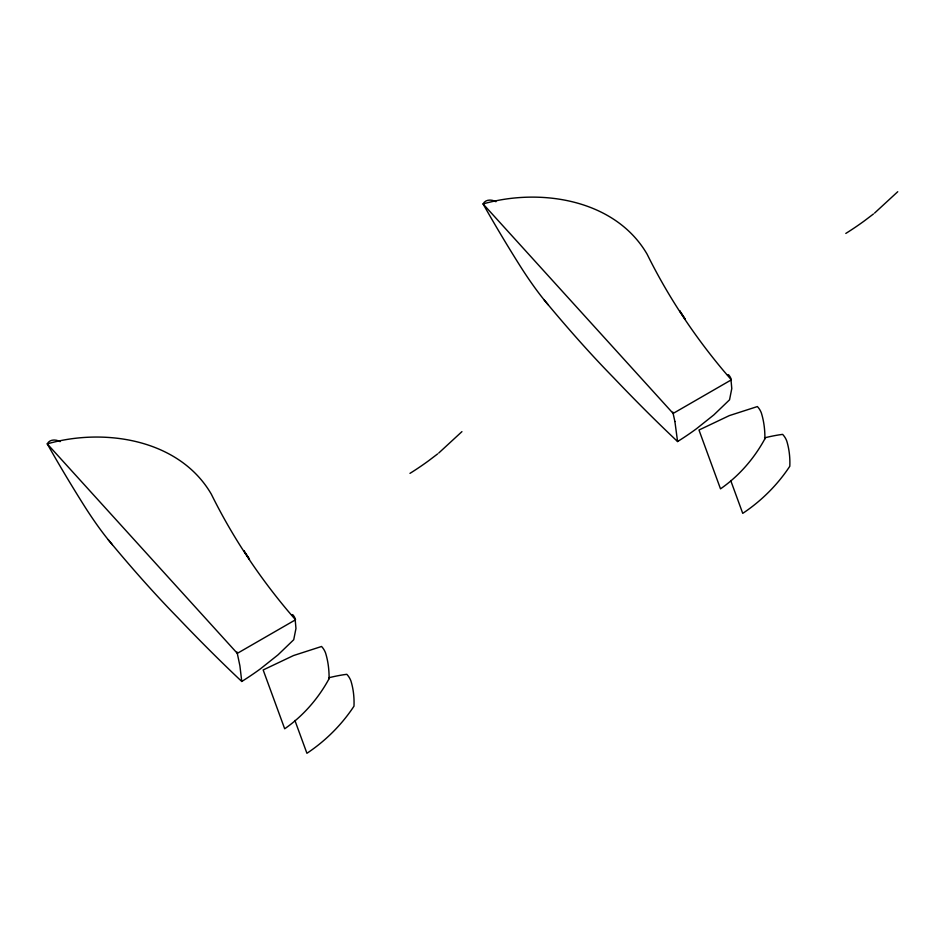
<?xml version="1.0" encoding="UTF-8"?>
<svg xmlns="http://www.w3.org/2000/svg" width="945" height="945" viewBox="0 0 945 945"><rect width="100%" height="100%" fill="white"/><g stroke="black" fill="none" stroke-linecap="round" stroke-linejoin="round"><path stroke-width="1.42" d="M461.928 431.641L438.752 453.021M897.75 191.717L874.562 213.086M437.641 453.907L428.652 460.735A112.301 40.8 -34.4 0 1 409.976 473.362M873.463 213.983L864.474 220.799A112.301 40.8 -34.4 0 1 845.799 233.439M727.426 374.893L728.441 374.669A37.434 20.66 -37.5 0 1 730.875 378.425L731.784 388.549L729.54 399.818L713.829 414.914L696.252 428.912A112.301 40.8 -34.4 0 1 677.577 441.539A1451.142 282.035 60 0 1 613.636 377.728A725.524 141.006 60 0 1 548.135 304.739L543.647 299.293A98.292 19.101 60 0 1 519.679 265.25A293.233 56.995 60 0 1 483.072 203.943C485.517 199.135 491.813 199.36 495.936 201.71M291.603 614.817L292.631 614.604A37.434 20.66 -37.5 0 1 295.064 618.349L295.962 628.472L293.718 639.741L278.019 654.85L260.442 668.836A112.301 40.8 -34.4 0 1 241.766 681.463A1451.142 282.035 60 0 1 177.814 617.664A725.524 141.006 60 0 1 112.325 544.663L107.824 539.229A98.292 19.101 60 0 1 83.857 505.173A293.233 56.995 60 0 1 47.25 443.878C49.695 439.071 55.991 439.295 60.114 441.634M544.131 299.884L548.135 304.739M108.309 539.819L112.325 544.663M730.721 480.532L742.735 513.359A123.913 90.507 -42.2 0 0 789.807 466.251A109.171 79.734 -42.2 0 0 786.712 440.89A35.402 25.858 -42.2 0 0 782.614 434.369L779.011 434.889A169.403 123.736 -42.2 0 0 764.529 437.866M294.911 720.456L306.924 753.283A123.913 90.507 -42.2 0 0 353.985 706.175A109.171 79.734 -42.2 0 0 350.89 680.825A35.402 25.858 -42.2 0 0 346.791 674.305L343.2 674.813A169.403 123.736 -42.2 0 0 328.706 677.789M672.816 412.091L674.895 421.482M237.006 652.015L239.9 665.823L241.766 681.463M674.895 421.494L677.577 441.539M329.073 678.723C318.335 698.485 303.191 715.944 284.681 728.772L263.159 669.958L293.517 655.547L321.56 646.486A34.977 24.109 -54.6 0 1 325.529 652.877A107.86 74.324 -54.6 0 1 329.073 675.663L329.073 678.723M764.895 438.787C754.157 458.549 739.014 476.008 720.503 488.848L698.981 430.034L729.327 415.611L757.382 406.563A34.977 24.109 -54.6 0 1 761.351 412.941A107.86 74.324 -54.6 0 1 764.883 435.739L764.895 438.787M295.513 619.79L237.313 653.361L47.25 443.878C104.363 427.518 179.396 439.141 211.337 494.2A1292.854 846.484 -20.1 0 0 242.31 548.962L249.279 559.582A1307.892 856.335 -20.1 0 0 287.906 610.907L295.513 619.79M731.335 379.855L673.135 413.437L483.072 203.943C540.186 187.594 615.219 199.218 647.16 254.276A1292.854 846.484 -20.1 0 0 678.132 309.027L685.101 319.658A1307.892 856.335 -20.1 0 0 723.728 370.972L731.335 379.855M685.267 319.315L679.609 310.74L685.267 319.315M249.445 559.251L243.798 550.663L249.445 559.251"/></g></svg>
